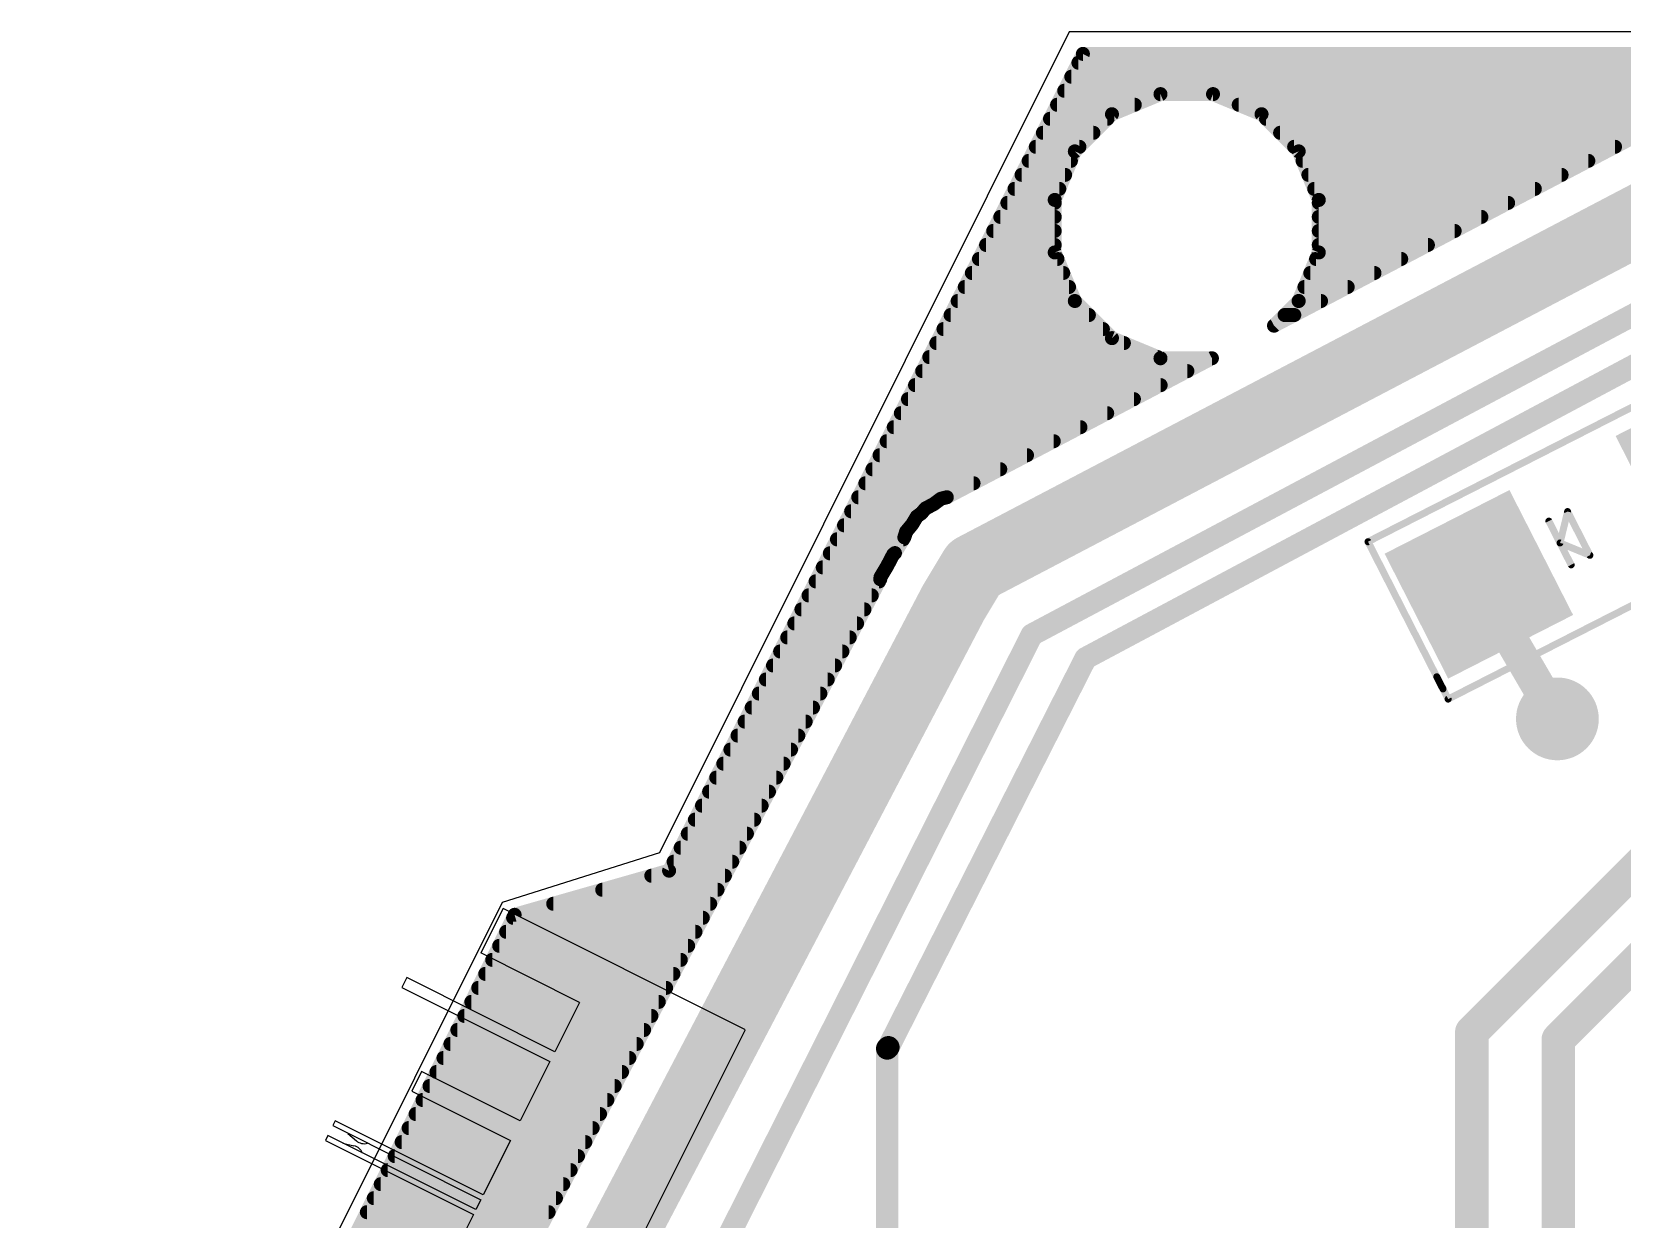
# Model space of a CAD drawing. Extents: x 0 to 110, y 0 to 76.
# Drawn here: x 8.15 to 36.97, y 32.39 to 53.9 of the extents above; entities that cross this region are included whole.
import ezdxf

# ---------------------------------------------------------------- set-up
doc = ezdxf.new("R2010")
doc.units = 0
doc.header["$MEASUREMENT"] = 0
doc.layers.get('0').update_dxf_attribs({"linetype": 'CONTINUOUS'})
for name, color, linetype in [('1', 22, 'CONTINUOUS'), ('18', 82, 'CONTINUOUS'), ('21', 253, 'CONTINUOUS'), ('22', 253, 'CONTINUOUS'), ('255', 6, 'CONTINUOUS')]:
    doc.layers.add(name, color=color, linetype=linetype)

# ---------------------------------------------------------------- blocks, each defined once
blk = doc.blocks.new('RECT')
blk.add_solid([(-0.5, -0.5), (0.5, -0.5), (-0.5, 0.5), (0.5, 0.5)])
blk = doc.blocks.new('ROUNDV')
at = {"const_width": 0.5}
blk.add_lwpolyline([(0, -0.25, 1), (0, 0.25, 1), (0, -0.25)], format="xyb", dxfattribs=at)

msp = doc.modelspace()

# ---------------------------------------------------------------- linework, layer by layer
at = {"layer": '1'}
for points, const_width in [([(19.7, 38.7), (27.2, 53.5)], 0.254), ([(27.2, 53.5), (43.8, 53.5)], 0.254), ([(27.1189, 53.34), (64.6, 53.34)], 0.254), ([(26.9902, 53.086), (81.5642, 53.086)], 0.254), ([(26.8615, 52.832), (38.7109, 52.832)], 0.254), ([(28.6064, 52.7711), (27.7268, 52.4068)], 0.254), ([(29.5584, 52.7711), (28.6064, 52.7711)], 0.254), ([(30.4379, 52.4068), (29.5584, 52.7711)], 0.254), ([(26.7328, 52.578), (28.1402, 52.578)], 0.254), ([(27.7268, 52.4068), (27.0537, 51.7336)], 0.254), ([(30.0245, 52.578), (38.2883, 52.578)], 0.254), ([(31.1111, 51.7336), (30.4379, 52.4068)], 0.254), ([(38.2779, 52.5677), (30.664, 48.5755)], 0.254), ([(26.4753, 52.07), (27.3901, 52.07)], 0.254), ([(26.6041, 52.324), (27.6441, 52.324)], 0.254), ([(30.5207, 52.324), (37.8132, 52.324)], 0.254), ([(30.7747, 52.07), (37.3288, 52.07)], 0.254), ([(25.225, 44.175), (39.1, 51.45)], 1.27), ([(26.3466, 51.816), (27.1361, 51.816)], 0.254), ([(31.0287, 51.816), (36.8443, 51.816)], 0.254), ([(26.2179, 51.562), (26.9826, 51.562)], 0.254), ([(27.0537, 51.7336), (26.6894, 50.8541)], 0.254), ([(31.4754, 50.8541), (31.1111, 51.7336)], 0.254), ([(31.1821, 51.562), (36.3599, 51.562)], 0.254), ([(26.0892, 51.308), (26.8774, 51.308)], 0.254), ([(31.2873, 51.308), (35.8755, 51.308)], 0.254), ([(25.9605, 51.054), (26.7722, 51.054)], 0.254), ([(31.3926, 51.054), (35.391, 51.054)], 0.254), ([(25.8318, 50.8), (26.6894, 50.8)], 0.254), ([(26.6894, 50.8541), (26.6894, 49.9021)], 0.254), ([(31.4754, 49.9021), (31.4754, 50.8541)], 0.254), ([(31.4754, 50.8), (34.9066, 50.8)], 0.254), ([(25.703, 50.546), (26.6894, 50.546)], 0.254), ([(31.4754, 50.546), (34.4222, 50.546)], 0.254), ([(25.4456, 50.038), (26.6894, 50.038)], 0.254), ([(25.5743, 50.292), (26.6894, 50.292)], 0.254), ([(31.4754, 50.292), (33.9377, 50.292)], 0.254), ([(31.4754, 50.038), (33.4533, 50.038)], 0.254), ([(25.3169, 49.784), (26.7383, 49.784)], 0.254), ([(26.275, 42.975), (39.25, 49.875)], 0.4064), ([(26.6894, 49.9021), (27.0537, 49.0226)], 0.254), ([(31.1111, 49.0226), (31.4754, 49.9021)], 0.254), ([(31.4265, 49.784), (32.9689, 49.784)], 0.254), ([(25.1882, 49.53), (26.8435, 49.53)], 0.254), ([(31.3212, 49.53), (32.4844, 49.53)], 0.254), ([(25.0595, 49.276), (26.9487, 49.276)], 0.254), ([(31.216, 49.276), (32, 49.276)], 0.254), ([(24.9307, 49.022), (27.0542, 49.022)], 0.254), ([(27.0537, 49.0226), (27.7268, 48.3494)], 0.254), ([(30.664, 48.5755), (31.1111, 49.0226)], 0.254), ([(31.1105, 49.022), (31.5156, 49.022)], 0.254), ([(24.802, 48.768), (27.3082, 48.768)], 0.254), ([(27.25, 42.55), (38.825, 48.725)], 0.4064), ([(30.8565, 48.768), (31.0311, 48.768)], 0.254), ([(24.6733, 48.514), (27.5622, 48.514)], 0.254), ([(27.7268, 48.3494), (28.6064, 47.9851)], 0.254), ([(24.5446, 48.26), (27.9427, 48.26)], 0.254), ([(24.2872, 47.752), (29.0934, 47.752)], 0.254), ([(24.4159, 48.006), (28.5559, 48.006)], 0.254), ([(29.538, 47.9851), (24.7333, 45.4659)], 0.254), ([(28.6064, 47.9851), (29.538, 47.9851)], 0.254), ([(24.1584, 47.498), (28.609, 47.498)], 0.254), ([(24.0297, 47.244), (28.1245, 47.244)], 0.254), ([(23.901, 46.99), (27.6401, 46.99)], 0.254), ([(23.7723, 46.736), (27.1557, 46.736)], 0.254), ([(23.6436, 46.482), (26.6712, 46.482)], 0.254), ([(23.5149, 46.228), (26.1868, 46.228)], 0.254), ([(23.2574, 45.72), (25.2179, 45.72)], 0.254), ([(23.3861, 45.974), (25.7024, 45.974)], 0.254), ([(23.1287, 45.466), (24.7335, 45.466)], 0.254), ([(24.6277, 45.4395), (24.4939, 45.3404)], 0.254), ([(24.7333, 45.4659), (24.6277, 45.4395)], 0.254), ([(23, 45.212), (24.3039, 45.212)], 0.254), ([(24.2767, 45.1794), (24.1892, 45.1146)], 0.254), ([(24.3464, 45.2631), (24.2767, 45.1794)], 0.254), ([(24.4939, 45.3404), (24.3464, 45.2631)], 0.254), ([(22.8713, 44.958), (24.092, 44.958)], 0.254), ([(23.9969, 44.844), (23.9645, 44.7401)], 0.254), ([(24.1036, 44.9719), (23.9969, 44.844)], 0.254), ([(24.1892, 45.1146), (24.1036, 44.9719)], 0.254), ([(22.7426, 44.704), (23.9429, 44.704)], 0.254), ([(23.9645, 44.7401), (23.7932, 44.4546)], 0.254), ([(24.85, 43.55), (25.225, 44.175)], 1.27), ([(22.6138, 44.45), (23.7877, 44.45)], 0.254), ([(23.7618, 44.4284), (23.6535, 44.2218)], 0.254), ([(23.7932, 44.4546), (23.7618, 44.4284)], 0.254), ([(23.5275, 43.9813), (11.81, 21.6249)], 0.254), ([(24.85, 43.55), (12.9, 20.75)], 1.27), ([(22.4851, 44.196), (23.6381, 44.196)], 0.254), ([(23.5335, 44.0217), (23.5275, 43.9813)], 0.254), ([(23.6535, 44.2218), (23.5335, 44.0217)], 0.254), ([(34.3762, 43.8883), (35.8, 41.45)], 0.6096), ([(22.2277, 43.688), (23.3738, 43.688)], 0.254), ([(22.3564, 43.942), (23.5069, 43.942)], 0.254), ([(22.099, 43.434), (23.2406, 43.434)], 0.254), ([(21.9703, 43.18), (23.1075, 43.18)], 0.254), ([(15.35, 21.325), (26.275, 42.975)], 0.4064), ([(21.8416, 42.926), (22.9744, 42.926)], 0.254), ([(34.25, 35.775), (41.2, 42.725)], 0.6096), ([(21.7128, 42.672), (22.8413, 42.672)], 0.254), ([(23.675, 35.5), (27.25, 42.55)], 0.4064), ([(21.5841, 42.418), (22.7081, 42.418)], 0.254), ([(21.4554, 42.164), (22.575, 42.164)], 0.254), ([(21.3267, 41.91), (22.4419, 41.91)], 0.254), ([(21.0693, 41.402), (22.1756, 41.402)], 0.254), ([(21.198, 41.656), (22.3087, 41.656)], 0.254), ([(35.8169, 35.6419), (41.475, 41.3)], 0.6096), ([(20.9405, 41.148), (22.0425, 41.148)], 0.254), ([(20.8118, 40.894), (21.9094, 40.894)], 0.254), ([(20.6831, 40.64), (21.7762, 40.64)], 0.254), ([(20.5544, 40.386), (21.6431, 40.386)], 0.254), ([(20.4257, 40.132), (21.51, 40.132)], 0.254), ([(20.297, 39.878), (21.3769, 39.878)], 0.254), ([(20.0395, 39.37), (21.1106, 39.37)], 0.254), ([(20.1682, 39.624), (21.2437, 39.624)], 0.254), ([(19.9108, 39.116), (20.9775, 39.116)], 0.254), ([(19.7821, 38.862), (20.8443, 38.862)], 0.254), ([(16.9, 37.9), (19.7, 38.7)], 0.254), ([(19.378, 38.608), (20.7112, 38.608)], 0.254), ([(18.489, 38.354), (20.5781, 38.354)], 0.254), ([(17.6, 38.1), (20.445, 38.1)], 0.254), ([(8.6, 21.2), (16.9, 37.9)], 0.254), ([(16.8732, 37.846), (20.3118, 37.846)], 0.254), ([(16.7469, 37.592), (20.1787, 37.592)], 0.254), ([(16.4944, 37.084), (19.9125, 37.084)], 0.254), ([(16.6207, 37.338), (20.0456, 37.338)], 0.254), ([(16.3682, 36.83), (19.7793, 36.83)], 0.254), ([(16.242, 36.576), (19.6462, 36.576)], 0.254), ([(16.1157, 36.322), (19.5131, 36.322)], 0.254), ([(15.9895, 36.068), (19.3799, 36.068)], 0.254), ([(34.25, 27.775), (34.25, 35.775)], 0.6096), ([(15.8632, 35.814), (19.2468, 35.814)], 0.254), ([(35.8169, 29.0127), (35.8169, 35.6419)], 0.6096), ([(15.737, 35.56), (19.1137, 35.56)], 0.254), ([(23.6538, 35.4788), (23.675, 35.5)], 0.4064), ([(23.6538, 29.9109), (23.6538, 35.4788)], 0.4064), ([(15.4845, 35.052), (18.8474, 35.052)], 0.254), ([(15.6108, 35.306), (18.9806, 35.306)], 0.254), ([(15.3583, 34.798), (18.7143, 34.798)], 0.254), ([(15.232, 34.544), (18.5812, 34.544)], 0.254), ([(15.1058, 34.29), (18.4481, 34.29)], 0.254), ([(14.9796, 34.036), (18.3149, 34.036)], 0.254), ([(14.8533, 33.782), (18.1818, 33.782)], 0.254), ([(14.7271, 33.528), (18.0487, 33.528)], 0.254), ([(14.6009, 33.274), (17.9155, 33.274)], 0.254), ([(14.3484, 32.766), (17.6493, 32.766)], 0.254), ([(14.4746, 33.02), (17.7824, 33.02)], 0.254), ([(14.2221, 32.512), (17.5162, 32.512)], 0.254), ([(14.0959, 32.258), (17.383, 32.258)], 0.254)]:
    msp.add_lwpolyline(points, dxfattribs=dict(at, const_width=const_width))
for points, const_width in [([(27.2, 53.5635, 1), (27.2, 53.4365)], 0.127), ([(27.2566, 53.4713, 1), (27.1434, 53.5287)], 0.127), ([(27.1189, 53.4035, 1), (27.1189, 53.2765)], 0.127), ([(26.9902, 53.1495, 1), (26.9902, 53.0225)], 0.127), ([(26.8615, 52.8955, 1), (26.8615, 52.7685)], 0.127), ([(28.6064, 52.8346, 1), (28.6064, 52.7076)], 0.127), ([(28.6307, 52.7124, 1), (28.5821, 52.8298)], 0.127), ([(29.5827, 52.8298, 1), (29.5341, 52.7124)], 0.127), ([(29.5584, 52.7076, 1), (29.5584, 52.8346)], 0.127), ([(26.7328, 52.6415, 1), (26.7328, 52.5145)], 0.127), ([(27.7025, 52.4654, 1), (27.7511, 52.3481)], 0.127), ([(27.7717, 52.3619, 1), (27.6819, 52.4517)], 0.127), ([(28.1402, 52.5145, 1), (28.1402, 52.6415)], 0.127), ([(30.0245, 52.6415, 1), (30.0245, 52.5145)], 0.127), ([(30.4828, 52.4517, 1), (30.393, 52.3619)], 0.127), ([(30.4136, 52.3481, 1), (30.4622, 52.4654)], 0.127), ([(26.4753, 52.1335, 1), (26.4753, 52.0065)], 0.127), ([(26.6041, 52.3875, 1), (26.6041, 52.2605)], 0.127), ([(27.3901, 52.0065, 1), (27.3901, 52.1335)], 0.127), ([(27.6441, 52.2605, 1), (27.6441, 52.3875)], 0.127), ([(30.5207, 52.3875, 1), (30.5207, 52.2605)], 0.127), ([(30.7747, 52.1335, 1), (30.7747, 52.0065)], 0.127), ([(26.3466, 51.8795, 1), (26.3466, 51.7525)], 0.127), ([(27.1361, 51.7525, 1), (27.1361, 51.8795)], 0.127), ([(31.0287, 51.8795, 1), (31.0287, 51.7525)], 0.127), ([(36.8443, 51.7525, 1), (36.8443, 51.8795)], 0.127), ([(26.2179, 51.6255, 1), (26.2179, 51.4985)], 0.127), ([(26.9826, 51.4985, 1), (26.9826, 51.6255)], 0.127), ([(27.0088, 51.7785, 1), (27.0986, 51.6887)], 0.127), ([(27.1123, 51.7093, 1), (26.995, 51.7579)], 0.127), ([(31.1697, 51.7579, 1), (31.0524, 51.7093)], 0.127), ([(31.0662, 51.6887, 1), (31.156, 51.7785)], 0.127), ([(31.1821, 51.6255, 1), (31.1821, 51.4985)], 0.127), ([(36.3599, 51.4985, 1), (36.3599, 51.6255)], 0.127), ([(26.0892, 51.3715, 1), (26.0892, 51.2445)], 0.127), ([(26.8774, 51.2445, 1), (26.8774, 51.3715)], 0.127), ([(31.2873, 51.3715, 1), (31.2873, 51.2445)], 0.127), ([(35.8755, 51.2445, 1), (35.8755, 51.3715)], 0.127), ([(25.9605, 51.1175, 1), (25.9605, 50.9905)], 0.127), ([(26.7722, 50.9905, 1), (26.7722, 51.1175)], 0.127), ([(31.3926, 51.1175, 1), (31.3926, 50.9905)], 0.127), ([(35.391, 50.9905, 1), (35.391, 51.1175)], 0.127), ([(25.8318, 50.8635, 1), (25.8318, 50.7365)], 0.127), ([(26.7529, 50.8541, 1), (26.6259, 50.8541)], 0.127), ([(26.6307, 50.8784, 1), (26.748, 50.8298)], 0.127), ([(26.6894, 50.7365, 1), (26.6894, 50.8635)], 0.127), ([(31.5389, 50.8541, 1), (31.4119, 50.8541)], 0.127), ([(31.4754, 50.8635, 1), (31.4754, 50.7365)], 0.127), ([(31.4167, 50.8298, 1), (31.534, 50.8784)], 0.127), ([(34.9066, 50.7365, 1), (34.9066, 50.8635)], 0.127), ([(25.703, 50.6095, 1), (25.703, 50.4825)], 0.127), ([(26.6894, 50.4825, 1), (26.6894, 50.6095)], 0.127), ([(31.4754, 50.6095, 1), (31.4754, 50.4825)], 0.127), ([(34.4222, 50.4825, 1), (34.4222, 50.6095)], 0.127), ([(25.4456, 50.1015, 1), (25.4456, 49.9745)], 0.127), ([(25.5743, 50.3555, 1), (25.5743, 50.2285)], 0.127), ([(26.6894, 50.2285, 1), (26.6894, 50.3555)], 0.127), ([(26.6894, 49.9745, 1), (26.6894, 50.1015)], 0.127), ([(31.4754, 50.3555, 1), (31.4754, 50.2285)], 0.127), ([(31.4754, 50.1015, 1), (31.4754, 49.9745)], 0.127), ([(33.4533, 49.9745, 1), (33.4533, 50.1015)], 0.127), ([(33.9377, 50.2285, 1), (33.9377, 50.3555)], 0.127), ([(25.3169, 49.8475, 1), (25.3169, 49.7205)], 0.127), ([(26.748, 49.9264, 1), (26.6307, 49.8778)], 0.127), ([(26.6259, 49.9021, 1), (26.7529, 49.9021)], 0.127), ([(26.7383, 49.7205, 1), (26.7383, 49.8475)], 0.127), ([(31.4265, 49.8475, 1), (31.4265, 49.7205)], 0.127), ([(31.4119, 49.9021, 1), (31.5389, 49.9021)], 0.127), ([(31.534, 49.8778, 1), (31.4167, 49.9264)], 0.127), ([(32.9689, 49.7205, 1), (32.9689, 49.8475)], 0.127), ([(25.1882, 49.5935, 1), (25.1882, 49.4665)], 0.127), ([(26.8435, 49.4665, 1), (26.8435, 49.5935)], 0.127), ([(31.3212, 49.5935, 1), (31.3212, 49.4665)], 0.127), ([(32.4844, 49.4665, 1), (32.4844, 49.5935)], 0.127), ([(25.0595, 49.3395, 1), (25.0595, 49.2125)], 0.127), ([(26.9487, 49.2125, 1), (26.9487, 49.3395)], 0.127), ([(31.216, 49.3395, 1), (31.216, 49.2125)], 0.127), ([(32, 49.2125, 1), (32, 49.3395)], 0.127), ([(24.9307, 49.0855, 1), (24.9307, 48.9585)], 0.127), ([(27.0986, 49.0675, 1), (27.0088, 48.9777)], 0.127), ([(26.995, 48.9983, 1), (27.1123, 49.0469)], 0.127), ([(27.0542, 48.9585, 1), (27.0542, 49.0855)], 0.127), ([(31.1105, 49.0855, 1), (31.1105, 48.9585)], 0.127), ([(31.0524, 49.0469, 1), (31.1697, 48.9983)], 0.127), ([(31.156, 48.9777, 1), (31.0662, 49.0675)], 0.127), ([(31.5156, 48.9585, 1), (31.5156, 49.0855)], 0.127), ([(24.802, 48.8315, 1), (24.802, 48.7045)], 0.127), ([(27.3082, 48.7045, 1), (27.3082, 48.8315)], 0.127), ([(30.8565, 48.8315, 1), (30.8565, 48.7045)], 0.127), ([(31.0311, 48.7045, 1), (31.0311, 48.8315)], 0.127), ([(24.6733, 48.5775, 1), (24.6733, 48.4505)], 0.127), ([(27.5622, 48.4505, 1), (27.5622, 48.5775)], 0.127), ([(27.7511, 48.4081, 1), (27.7025, 48.2907)], 0.127), ([(27.6819, 48.3045, 1), (27.7717, 48.3943)], 0.127), ([(30.6345, 48.6317, 1), (30.6935, 48.5193)], 0.127), ([(30.6191, 48.6204, 1), (30.7089, 48.5306)], 0.127), ([(24.5446, 48.3235, 1), (24.5446, 48.1965)], 0.127), ([(27.9427, 48.1965, 1), (27.9427, 48.3235)], 0.127), ([(24.2872, 47.8155, 1), (24.2872, 47.6885)], 0.127), ([(24.4159, 48.0695, 1), (24.4159, 47.9425)], 0.127), ([(28.6064, 48.0486, 1), (28.6064, 47.9216)], 0.127), ([(28.5559, 47.9425, 1), (28.5559, 48.0695)], 0.127), ([(28.5821, 47.9264, 1), (28.6307, 48.0438)], 0.127), ([(29.0934, 47.6885, 1), (29.0934, 47.8155)], 0.127), ([(29.5674, 47.9288, 1), (29.5085, 48.0413)], 0.127), ([(29.538, 47.9216, 1), (29.538, 48.0486)], 0.127), ([(24.1584, 47.5615, 1), (24.1584, 47.4345)], 0.127), ([(28.609, 47.4345, 1), (28.609, 47.5615)], 0.127), ([(24.0297, 47.3075, 1), (24.0297, 47.1805)], 0.127), ([(28.1245, 47.1805, 1), (28.1245, 47.3075)], 0.127), ([(23.901, 47.0535, 1), (23.901, 46.9265)], 0.127), ([(27.6401, 46.9265, 1), (27.6401, 47.0535)], 0.127), ([(23.7723, 46.7995, 1), (23.7723, 46.6725)], 0.127), ([(27.1557, 46.6725, 1), (27.1557, 46.7995)], 0.127), ([(23.6436, 46.5455, 1), (23.6436, 46.4185)], 0.127), ([(26.6712, 46.4185, 1), (26.6712, 46.5455)], 0.127), ([(23.5149, 46.2915, 1), (23.5149, 46.1645)], 0.127), ([(26.1868, 46.1645, 1), (26.1868, 46.2915)], 0.127), ([(23.2574, 45.7835, 1), (23.2574, 45.6565)], 0.127), ([(23.3861, 46.0375, 1), (23.3861, 45.9105)], 0.127), ([(25.2179, 45.6565, 1), (25.2179, 45.7835)], 0.127), ([(25.7024, 45.9105, 1), (25.7024, 46.0375)], 0.127), ([(23.1287, 45.5295, 1), (23.1287, 45.4025)], 0.127), ([(24.6123, 45.5011, 1), (24.6431, 45.3779)], 0.127), ([(24.6655, 45.3885, 1), (24.5898, 45.4905)], 0.127), ([(24.7038, 45.5221, 1), (24.7628, 45.4096)], 0.127), ([(24.7487, 45.4043, 1), (24.7179, 45.5275)], 0.127), ([(24.7335, 45.4025, 1), (24.7335, 45.5295)], 0.127), ([(23, 45.2755, 1), (23, 45.1485)], 0.127), ([(24.2279, 45.2201, 1), (24.3255, 45.1388)], 0.127), ([(24.3145, 45.1284, 1), (24.2389, 45.2305)], 0.127), ([(24.317, 45.3193, 1), (24.3759, 45.2068)], 0.127), ([(24.3952, 45.2224, 1), (24.2977, 45.3037)], 0.127), ([(24.3039, 45.1485, 1), (24.3039, 45.2755)], 0.127), ([(24.4561, 45.3914, 1), (24.5317, 45.2893)], 0.127), ([(24.5234, 45.2841, 1), (24.4644, 45.3966)], 0.127), ([(22.8713, 45.0215, 1), (22.8713, 44.8945)], 0.127), ([(24.0576, 44.8251, 1), (23.9363, 44.8629)], 0.127), ([(24.0491, 45.0045, 1), (24.158, 44.9392)], 0.127), ([(24.1523, 44.9312, 1), (24.0548, 45.0125)], 0.127), ([(24.092, 44.8945, 1), (24.092, 45.0215)], 0.127), ([(24.1514, 45.1657, 1), (24.227, 45.0636)], 0.127), ([(24.2437, 45.082, 1), (24.1348, 45.1473)], 0.127), ([(22.7426, 44.7675, 1), (22.7426, 44.6405)], 0.127), ([(23.9039, 44.759, 1), (24.0251, 44.7212)], 0.127), ([(24.019, 44.7074, 1), (23.9101, 44.7728)], 0.127), ([(23.9482, 44.8847, 1), (24.0457, 44.8034)], 0.127), ([(23.9429, 44.6405, 1), (23.9429, 44.7675)], 0.127), ([(25.0776, 44.4562, 1), (25.3724, 43.8938)], 0.635), ([(25.4973, 44.0116, 1), (24.9527, 44.3384)], 0.635), ([(22.6138, 44.5135, 1), (22.6138, 44.3865)], 0.127), ([(23.7211, 44.4771, 1), (23.8025, 44.3796)], 0.127), ([(23.818, 44.3989, 1), (23.7056, 44.4579)], 0.127), ([(23.7387, 44.4872, 1), (23.8476, 44.4219)], 0.127), ([(23.8339, 44.4058, 1), (23.7525, 44.5033)], 0.127), ([(23.7877, 44.3865, 1), (23.7877, 44.5135)], 0.127), ([(22.4851, 44.2595, 1), (22.4851, 44.1325)], 0.127), ([(23.479, 44.0544, 1), (23.5879, 43.9891)], 0.127), ([(23.5963, 44.0124, 1), (23.4707, 44.0311)], 0.127), ([(23.5837, 43.9518, 1), (23.4712, 44.0108)], 0.127), ([(23.5973, 44.2512, 1), (23.7098, 44.1923)], 0.127), ([(23.708, 44.1891, 1), (23.5991, 44.2544)], 0.127), ([(23.6381, 44.1325, 1), (23.6381, 44.2595)], 0.127), ([(25.1312, 43.4026, 1), (24.5688, 43.6974)], 0.635), ([(34.5078, 43.9651, 1), (34.2446, 43.8114)], 0.3048), ([(22.2277, 43.7515, 1), (22.2277, 43.6245)], 0.127), ([(22.3564, 44.0055, 1), (22.3564, 43.8785)], 0.127), ([(23.3738, 43.6245, 1), (23.3738, 43.7515)], 0.127), ([(23.4647, 43.9906, 1), (23.5903, 43.9719)], 0.127), ([(23.5069, 43.8785, 1), (23.5069, 44.0055)], 0.127), ([(24.5777, 43.7134, 1), (25.1223, 43.3866)], 0.635), ([(22.099, 43.4975, 1), (22.099, 43.3705)], 0.127), ([(23.2406, 43.3705, 1), (23.2406, 43.4975)], 0.127), ([(21.9703, 43.2435, 1), (21.9703, 43.1165)], 0.127), ([(23.1075, 43.1165, 1), (23.1075, 43.2435)], 0.127), ([(21.8416, 42.9895, 1), (21.8416, 42.8625)], 0.127), ([(22.9744, 42.8625, 1), (22.9744, 42.9895)], 0.127), ([(26.2273, 43.0647, 1), (26.3227, 42.8853)], 0.2032), ([(26.3657, 42.9292, 1), (26.1843, 43.0208)], 0.2032), ([(21.7128, 42.7355, 1), (21.7128, 42.6085)], 0.127), ([(22.8413, 42.6085, 1), (22.8413, 42.7355)], 0.127), ([(27.2022, 42.6396, 1), (27.2978, 42.4604)], 0.2032), ([(27.3406, 42.504, 1), (27.1594, 42.596)], 0.2032), ([(21.5841, 42.4815, 1), (21.5841, 42.3545)], 0.127), ([(22.7081, 42.3545, 1), (22.7081, 42.4815)], 0.127), ([(21.4554, 42.2275, 1), (21.4554, 42.1005)], 0.127), ([(22.575, 42.1005, 1), (22.575, 42.2275)], 0.127), ([(21.3267, 41.9735, 1), (21.3267, 41.8465)], 0.127), ([(22.4419, 41.8465, 1), (22.4419, 41.9735)], 0.127), ([(21.0693, 41.4655, 1), (21.0693, 41.3385)], 0.127), ([(21.198, 41.7195, 1), (21.198, 41.5925)], 0.127), ([(22.1756, 41.3385, 1), (22.1756, 41.4655)], 0.127), ([(22.3087, 41.5925, 1), (22.3087, 41.7195)], 0.127), ([(35.6684, 41.3732, 1), (35.9316, 41.5268)], 0.3048), ([(20.9405, 41.2115, 1), (20.9405, 41.0845)], 0.127), ([(22.0425, 41.0845, 1), (22.0425, 41.2115)], 0.127), ([(20.8118, 40.9575, 1), (20.8118, 40.8305)], 0.127), ([(21.9094, 40.8305, 1), (21.9094, 40.9575)], 0.127), ([(20.6831, 40.7035, 1), (20.6831, 40.5765)], 0.127), ([(21.7762, 40.5765, 1), (21.7762, 40.7035)], 0.127), ([(20.5544, 40.4495, 1), (20.5544, 40.3225)], 0.127), ([(21.6431, 40.3225, 1), (21.6431, 40.4495)], 0.127), ([(20.4257, 40.1955, 1), (20.4257, 40.0685)], 0.127), ([(21.51, 40.0685, 1), (21.51, 40.1955)], 0.127), ([(20.297, 39.9415, 1), (20.297, 39.8145)], 0.127), ([(21.3769, 39.8145, 1), (21.3769, 39.9415)], 0.127), ([(20.0395, 39.4335, 1), (20.0395, 39.3065)], 0.127), ([(20.1682, 39.6875, 1), (20.1682, 39.5605)], 0.127), ([(21.1106, 39.3065, 1), (21.1106, 39.4335)], 0.127), ([(21.2437, 39.5605, 1), (21.2437, 39.6875)], 0.127), ([(19.9108, 39.1795, 1), (19.9108, 39.0525)], 0.127), ([(20.9775, 39.0525, 1), (20.9775, 39.1795)], 0.127), ([(19.7821, 38.9255, 1), (19.7821, 38.7985)], 0.127), ([(20.8443, 38.7985, 1), (20.8443, 38.9255)], 0.127), ([(19.378, 38.6715, 1), (19.378, 38.5445)], 0.127), ([(19.6434, 38.7287, 1), (19.7566, 38.6713)], 0.127), ([(19.7174, 38.6389, 1), (19.6826, 38.7611)], 0.127), ([(20.7112, 38.5445, 1), (20.7112, 38.6715)], 0.127), ([(18.489, 38.4175, 1), (18.489, 38.2905)], 0.127), ([(20.5781, 38.2905, 1), (20.5781, 38.4175)], 0.127), ([(17.6, 38.1635, 1), (17.6, 38.0365)], 0.127), ([(20.445, 38.0365, 1), (20.445, 38.1635)], 0.127), ([(16.8732, 37.9095, 1), (16.8732, 37.7825)], 0.127), ([(16.8826, 37.9611, 1), (16.9174, 37.8389)], 0.127), ([(16.9569, 37.8717, 1), (16.8431, 37.9283)], 0.127), ([(20.3118, 37.7825, 1), (20.3118, 37.9095)], 0.127), ([(16.7469, 37.6555, 1), (16.7469, 37.5285)], 0.127), ([(20.1787, 37.5285, 1), (20.1787, 37.6555)], 0.127), ([(16.4944, 37.1475, 1), (16.4944, 37.0205)], 0.127), ([(16.6207, 37.4015, 1), (16.6207, 37.2745)], 0.127), ([(19.9125, 37.0205, 1), (19.9125, 37.1475)], 0.127), ([(20.0456, 37.2745, 1), (20.0456, 37.4015)], 0.127), ([(16.3682, 36.8935, 1), (16.3682, 36.7665)], 0.127), ([(19.7793, 36.7665, 1), (19.7793, 36.8935)], 0.127), ([(16.242, 36.6395, 1), (16.242, 36.5125)], 0.127), ([(19.6462, 36.5125, 1), (19.6462, 36.6395)], 0.127), ([(16.1157, 36.3855, 1), (16.1157, 36.2585)], 0.127), ([(19.5131, 36.2585, 1), (19.5131, 36.3855)], 0.127), ([(15.9895, 36.1315, 1), (15.9895, 36.0045)], 0.127), ([(19.3799, 36.0045, 1), (19.3799, 36.1315)], 0.127), ([(34.1422, 35.8828, 1), (34.3578, 35.6672)], 0.3048), ([(34.4024, 35.775, 1), (34.0976, 35.775)], 0.3048), ([(15.8632, 35.8775, 1), (15.8632, 35.7505)], 0.127), ([(19.2468, 35.7505, 1), (19.2468, 35.8775)], 0.127), ([(35.9693, 35.6419, 1), (35.6645, 35.6419)], 0.3048), ([(35.7091, 35.7496, 1), (35.9246, 35.5341)], 0.3048), ([(15.737, 35.6235, 1), (15.737, 35.4965)], 0.127), ([(19.1137, 35.4965, 1), (19.1137, 35.6235)], 0.127), ([(23.5819, 35.5506, 1), (23.7256, 35.4069)], 0.2032), ([(23.7554, 35.4788, 1), (23.5522, 35.4788)], 0.2032), ([(23.5844, 35.546, 1), (23.7656, 35.454)], 0.2032), ([(23.7468, 35.4282, 1), (23.6032, 35.5718)], 0.2032), ([(15.4845, 35.1155, 1), (15.4845, 34.9885)], 0.127), ([(15.6108, 35.3695, 1), (15.6108, 35.2425)], 0.127), ([(18.8474, 34.9885, 1), (18.8474, 35.1155)], 0.127), ([(18.9806, 35.2425, 1), (18.9806, 35.3695)], 0.127), ([(15.3583, 34.8615, 1), (15.3583, 34.7345)], 0.127), ([(18.7143, 34.7345, 1), (18.7143, 34.8615)], 0.127), ([(15.232, 34.6075, 1), (15.232, 34.4805)], 0.127), ([(18.5812, 34.4805, 1), (18.5812, 34.6075)], 0.127), ([(15.1058, 34.3535, 1), (15.1058, 34.2265)], 0.127), ([(18.4481, 34.2265, 1), (18.4481, 34.3535)], 0.127), ([(14.9796, 34.0995, 1), (14.9796, 33.9725)], 0.127), ([(18.3149, 33.9725, 1), (18.3149, 34.0995)], 0.127), ([(14.8533, 33.8455, 1), (14.8533, 33.7185)], 0.127), ([(18.1818, 33.7185, 1), (18.1818, 33.8455)], 0.127), ([(14.7271, 33.5915, 1), (14.7271, 33.4645)], 0.127), ([(18.0487, 33.4645, 1), (18.0487, 33.5915)], 0.127), ([(14.6009, 33.3375, 1), (14.6009, 33.2105)], 0.127), ([(17.9155, 33.2105, 1), (17.9155, 33.3375)], 0.127), ([(14.3484, 32.8295, 1), (14.3484, 32.7025)], 0.127), ([(14.4746, 33.0835, 1), (14.4746, 32.9565)], 0.127), ([(17.6493, 32.7025, 1), (17.6493, 32.8295)], 0.127), ([(17.7824, 32.9565, 1), (17.7824, 33.0835)], 0.127), ([(14.2221, 32.5755, 1), (14.2221, 32.4485)], 0.127), ([(17.5162, 32.4485, 1), (17.5162, 32.5755)], 0.127)]:
    msp.add_lwpolyline(points, format="xyb", dxfattribs=dict(at, const_width=const_width))
at = {"layer": '21', "const_width": 0.127}
for points in [[(32.3672, 44.6604), (39.1433, 48.113)], [(40.5961, 45.2618), (33.82, 41.8092)], [(35.985, 45.2069), (35.8473, 44.6378)], [(36.3886, 44.4147), (35.985, 45.2069)], [(36.0491, 44.2418), (35.6455, 45.0339)], [(33.6139, 42.2137), (32.3672, 44.6604)], [(35.8473, 44.6378), (36.3886, 44.4147)], [(33.7265, 41.9927), (33.6139, 42.2137)], [(33.82, 41.8092), (33.6139, 42.2137)]]:
    msp.add_lwpolyline(points, dxfattribs=at)
at = {"layer": '21', "const_width": 0.0635}
for points in [[(36.0132, 45.2213, 1), (35.9567, 45.1924)], [(36.0158, 45.1994, 1), (35.9541, 45.2143)], [(35.6738, 45.0483, 1), (35.6172, 45.0195)], [(32.3955, 44.6748, 1), (32.3389, 44.646)], [(32.3528, 44.6887, 1), (32.3817, 44.6321)], [(35.8594, 44.6672, 1), (35.8352, 44.6085)], [(35.8164, 44.6453, 1), (35.8781, 44.6304)], [(36.3603, 44.4003, 1), (36.4168, 44.4292)], [(36.3765, 44.3854, 1), (36.4006, 44.4441)], [(36.0208, 44.2274, 1), (36.0774, 44.2562)], [(33.6422, 42.2281, 1), (33.5856, 42.1993)], [(33.6422, 42.2281, 1), (33.5856, 42.1993)], [(33.5856, 42.1993, 1), (33.6422, 42.2281)], [(33.6982, 41.9783, 1), (33.7548, 42.0071)], [(33.8056, 41.8375, 1), (33.8344, 41.7809)], [(33.7917, 41.7947, 1), (33.8483, 41.8236)]]:
    msp.add_lwpolyline(points, format="xyb", dxfattribs=at)
at = {"layer": '22'}
for p, q in [((16.6928, 38.0141), (16.2898, 37.2093)), ((21.0741, 35.82), (16.6928, 38.0141)), ((18.0781, 36.3138), (16.2898, 37.2093)), ((14.9479, 36.7629), (14.8583, 36.5841)), ((17.6303, 35.4196), (14.9479, 36.7629)), ((14.8583, 36.5841), (17.5408, 35.2408)), ((18.0781, 36.3138), (17.6303, 35.4196)), ((21.0779, 35.814), (12.5705, 18.8251)), ((17.5408, 35.2408), (17.0035, 34.1678)), ((15.2152, 35.0633), (15.0361, 34.7057)), ((17.0035, 34.1678), (15.2152, 35.0633)), ((15.0361, 34.7057), (16.8244, 33.8102)), ((13.6494, 34.1699), (13.6046, 34.0805)), ((13.6046, 34.0805), (16.2871, 32.7372)), ((16.3318, 32.8266), (13.6494, 34.1699)), ((13.515, 33.9016), (13.4703, 33.8122)), ((13.4703, 33.8122), (16.1527, 32.4689)), ((16.1975, 32.5583), (13.515, 33.9016)), ((13.7871, 33.7613), (13.9883, 33.7164)), ((13.8766, 33.9401), (14.0331, 33.8058)), ((16.8244, 33.8102), (16.3318, 32.8266)), ((16.2871, 32.7372), (16.1975, 32.5583)), ((16.1527, 32.4689), (15.6602, 31.4854))]:
    msp.add_line(p, q, dxfattribs=at)
for centre, start, end in [((14.1757, 33.972), 229.3638, 285.5088), ((13.9407, 33.5026), 21.2915, 77.4364)]:
    msp.add_arc(centre, 0.219, start, end, dxfattribs=at)
at = {"layer": '255'}
for p, q in [((26.95, 53.9), (19.525, 39.025)), ((43.575, 53.9), (26.95, 53.9)), ((19.525, 39.025), (16.675, 38.125)), ((16.675, 38.125), (8.15, 21.05))]:
    msp.add_line(p, q, dxfattribs=at)

# ---------------------------------------------------------------- block references
at = {"layer": '1', "xscale": 2.54, "yscale": 2.54}
for p, rotation in [((38.5631, 46.0216), 207), ((34.3762, 43.8883), 27)]:
    msp.add_blockref('RECT', p, dxfattribs=dict(at, rotation=rotation))
at = {"layer": '18', "xscale": 1.5, "yscale": 1.5}
msp.add_blockref('ROUNDV', (35.8, 41.45), dxfattribs=at)

doc.saveas('drawing.dxf')
